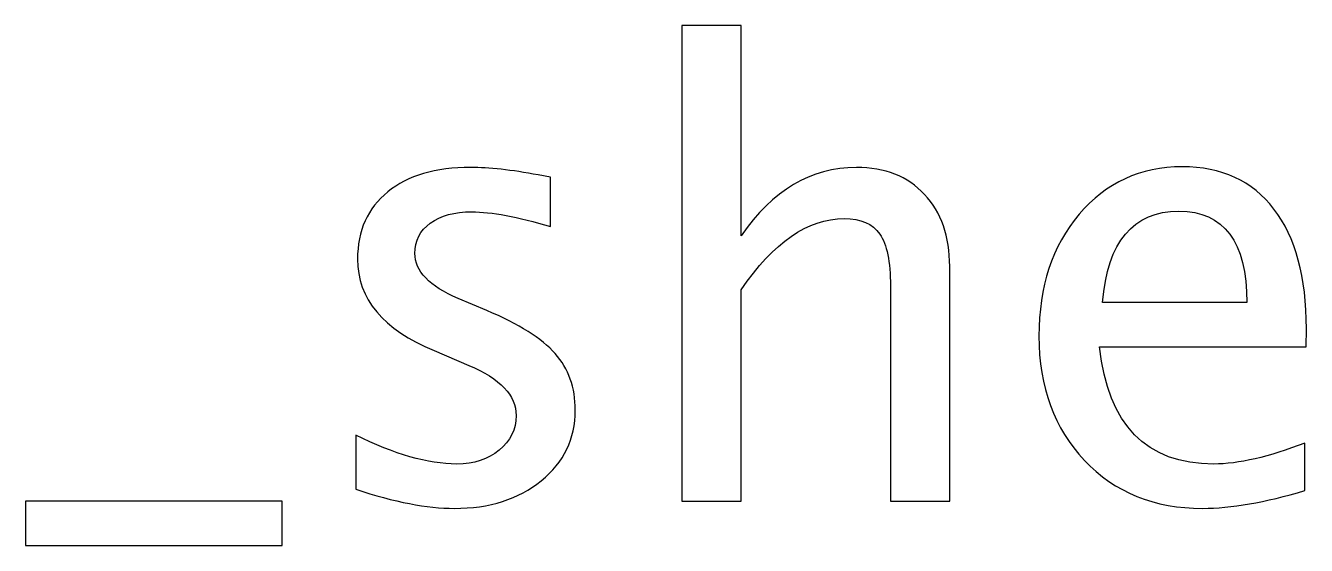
# Model space of a CAD drawing. Header units: centimetres. Extents: x -57 to 52, y -52 to 59.
# Drawn here: x 15.55 to 26.54, y 54.79 to 59.25 of the extents above; entities that cross this region are included whole.
import ezdxf

# ---------------------------------------------------------------- set-up
doc = ezdxf.new("R2010")
doc.units = ezdxf.units.CM
doc.header["$MEASUREMENT"] = 0
doc.layers.add('Layer 1', color=7, linetype='Continuous')

msp = doc.modelspace()

# ---------------------------------------------------------------- linework, layer by layer
at = {"layer": 'Layer 1'}
for points, knots in [([(21.18082, 55.17044), (21.18082, 55.17044), (21.18082, 59.25032), (21.18082, 59.25032), (21.18082, 59.25032), (21.18082, 59.25032), (21.68882, 59.25032), (21.68882, 59.25032), (21.68882, 59.25032), (21.68882, 59.25032), (21.68882, 57.44498), (21.68882, 57.44498), (21.68882, 57.44498), (21.95781, 57.83744), (22.28766, 58.03323), (22.67748, 58.03323), (22.67748, 58.03323), (22.92266, 58.03323), (23.11757, 57.9565), (23.26133, 57.80216), (23.26133, 57.80216), (23.40509, 57.64871), (23.47741, 57.44145), (23.47741, 57.18216), (23.47741, 57.18216), (23.47741, 57.18216), (23.47741, 55.17044), (23.47741, 55.17044), (23.47741, 55.17044), (23.47741, 55.17044), (22.9694, 55.17044), (22.9694, 55.17044), (22.9694, 55.17044), (22.9694, 55.17044), (22.9694, 57.01635), (22.9694, 57.01635), (22.9694, 57.01635), (22.9694, 57.22449), (22.93854, 57.37266), (22.87768, 57.46085), (22.87768, 57.46085), (22.81595, 57.54993), (22.71452, 57.59402), (22.57253, 57.59402), (22.57253, 57.59402), (22.26032, 57.59402), (21.96575, 57.3903), (21.68882, 56.98284), (21.68882, 56.98284), (21.68882, 56.98284), (21.68882, 55.17044), (21.68882, 55.17044), (21.68882, 55.17044), (21.68882, 55.17044), (21.18082, 55.17044), (21.18082, 55.17044)], [0, 0, 0, 0, 0.06666667, 0.06666667, 0.06666667, 0.06666667, 0.13333333, 0.13333333, 0.13333333, 0.13333333, 0.2, 0.2, 0.2, 0.2, 0.26666667, 0.26666667, 0.26666667, 0.26666667, 0.33333333, 0.33333333, 0.33333333, 0.33333333, 0.4, 0.4, 0.4, 0.4, 0.46666667, 0.46666667, 0.46666667, 0.46666667, 0.53333333, 0.53333333, 0.53333333, 0.53333333, 0.6, 0.6, 0.6, 0.6, 0.66666667, 0.66666667, 0.66666667, 0.66666667, 0.73333333, 0.73333333, 0.73333333, 0.73333333, 0.8, 0.8, 0.8, 0.8, 0.86666667, 0.86666667, 0.86666667, 0.86666667, 1, 1, 1, 1]), ([(18.38241, 55.27098), (18.38241, 55.27098), (18.38241, 55.73665), (18.38241, 55.73665), (18.38241, 55.73665), (18.7149, 55.57084), (19.0033, 55.48794), (19.24936, 55.48794), (19.24936, 55.48794), (19.39576, 55.48794), (19.51747, 55.52763), (19.6136, 55.607), (19.6136, 55.607), (19.70974, 55.6855), (19.75824, 55.78427), (19.75824, 55.90334), (19.75824, 55.90334), (19.75824, 56.07708), (19.62331, 56.22084), (19.35343, 56.33461), (19.35343, 56.33461), (19.35343, 56.33461), (19.05621, 56.46073), (19.05621, 56.46073), (19.05621, 56.46073), (18.61789, 56.64241), (18.39828, 56.90523), (18.39828, 57.24654), (18.39828, 57.24654), (18.39828, 57.49084), (18.48471, 57.6831), (18.65758, 57.82333), (18.65758, 57.82333), (18.83044, 57.96356), (19.06768, 58.03323), (19.36842, 58.03323), (19.36842, 58.03323), (19.52453, 58.03323), (19.71856, 58.01207), (19.94874, 57.96885), (19.94874, 57.96885), (19.94874, 57.96885), (20.05458, 57.94857), (20.05458, 57.94857), (20.05458, 57.94857), (20.05458, 57.94857), (20.05458, 57.52523), (20.05458, 57.52523), (20.05458, 57.52523), (19.77147, 57.6099), (19.54569, 57.65223), (19.37724, 57.65223), (19.37724, 57.65223), (19.22908, 57.65223), (19.11178, 57.6196), (19.0227, 57.55522), (19.0227, 57.55522), (18.93451, 57.49084), (18.89041, 57.40441), (18.89041, 57.29593), (18.89041, 57.29593), (18.89041, 57.14335), (19.01388, 57.01371), (19.26171, 56.90875), (19.26171, 56.90875), (19.26171, 56.90875), (19.50601, 56.80557), (19.50601, 56.80557), (19.50601, 56.80557), (19.78294, 56.68915), (19.97873, 56.56568), (20.09338, 56.43603), (20.09338, 56.43603), (20.20892, 56.30639), (20.26624, 56.14411), (20.26624, 55.95008), (20.26624, 55.95008), (20.26624, 55.70402), (20.16923, 55.50205), (19.97432, 55.34418), (19.97432, 55.34418), (19.78029, 55.18632), (19.53158, 55.10694), (19.22908, 55.10694), (19.22908, 55.10694), (18.99624, 55.10694), (18.7149, 55.16162), (18.38241, 55.27098)], [0, 0, 0, 0, 0.04347826, 0.04347826, 0.04347826, 0.04347826, 0.08695652, 0.08695652, 0.08695652, 0.08695652, 0.13043478, 0.13043478, 0.13043478, 0.13043478, 0.17391304, 0.17391304, 0.17391304, 0.17391304, 0.2173913, 0.2173913, 0.2173913, 0.2173913, 0.26086957, 0.26086957, 0.26086957, 0.26086957, 0.30434783, 0.30434783, 0.30434783, 0.30434783, 0.34782609, 0.34782609, 0.34782609, 0.34782609, 0.39130435, 0.39130435, 0.39130435, 0.39130435, 0.43478261, 0.43478261, 0.43478261, 0.43478261, 0.47826087, 0.47826087, 0.47826087, 0.47826087, 0.52173913, 0.52173913, 0.52173913, 0.52173913, 0.56521739, 0.56521739, 0.56521739, 0.56521739, 0.60869565, 0.60869565, 0.60869565, 0.60869565, 0.65217391, 0.65217391, 0.65217391, 0.65217391, 0.69565217, 0.69565217, 0.69565217, 0.69565217, 0.73913043, 0.73913043, 0.73913043, 0.73913043, 0.7826087, 0.7826087, 0.7826087, 0.7826087, 0.82608696, 0.82608696, 0.82608696, 0.82608696, 0.86956522, 0.86956522, 0.86956522, 0.86956522, 0.91304348, 0.91304348, 0.91304348, 0.91304348, 1, 1, 1, 1]), ([(26.52364, 55.2604), (26.18233, 55.15809), (25.8904, 55.10694), (25.64699, 55.10694), (25.64699, 55.10694), (25.23159, 55.10694), (24.89381, 55.24452), (24.63363, 55.51881), (24.63363, 55.51881), (24.37346, 55.79309), (24.24293, 56.14852), (24.24293, 56.58596), (24.24293, 56.58596), (24.24293, 57.01018), (24.35758, 57.35855), (24.58777, 57.63107), (24.58777, 57.63107), (24.81796, 57.90271), (25.11253, 58.03853), (25.47148, 58.03853), (25.47148, 58.03853), (25.81103, 58.03853), (26.07385, 57.9177), (26.25906, 57.67605), (26.25906, 57.67605), (26.44426, 57.43439), (26.53687, 57.0922), (26.53687, 56.64858), (26.53687, 56.64858), (26.53687, 56.64858), (26.53422, 56.49336), (26.53422, 56.49336), (26.53422, 56.49336), (26.53422, 56.49336), (24.76151, 56.49336), (24.76151, 56.49336), (24.76151, 56.49336), (24.8356, 55.82308), (25.1628, 55.48794), (25.74224, 55.48794), (25.74224, 55.48794), (25.95479, 55.48794), (26.21496, 55.54791), (26.52364, 55.66786), (26.52364, 55.66786), (26.52364, 55.66786), (26.52364, 55.2604), (26.52364, 55.2604)], [0, 0, 0, 0, 0.07692308, 0.07692308, 0.07692308, 0.07692308, 0.15384615, 0.15384615, 0.15384615, 0.15384615, 0.23076923, 0.23076923, 0.23076923, 0.23076923, 0.30769231, 0.30769231, 0.30769231, 0.30769231, 0.38461538, 0.38461538, 0.38461538, 0.38461538, 0.46153846, 0.46153846, 0.46153846, 0.46153846, 0.53846154, 0.53846154, 0.53846154, 0.53846154, 0.61538462, 0.61538462, 0.61538462, 0.61538462, 0.69230769, 0.69230769, 0.69230769, 0.69230769, 0.76923077, 0.76923077, 0.76923077, 0.76923077, 0.84615385, 0.84615385, 0.84615385, 0.84615385, 1, 1, 1, 1]), ([(24.78797, 56.87436), (24.78797, 56.87436), (26.02622, 56.87436), (26.02622, 56.87436), (26.02622, 56.87436), (26.02622, 57.39647), (25.83131, 57.65752), (25.44238, 57.65752), (25.44238, 57.65752), (25.05079, 57.65752), (24.83295, 57.39647), (24.78797, 56.87436)], [0, 0, 0, 0, 0.25, 0.25, 0.25, 0.25, 0.5, 0.5, 0.5, 0.5, 1, 1, 1, 1]), ([(15.55137, 54.78944), (15.55137, 54.78944), (15.55137, 55.17044), (15.55137, 55.17044), (15.55137, 55.17044), (15.55137, 55.17044), (17.7527, 55.17044), (17.7527, 55.17044), (17.7527, 55.17044), (17.7527, 55.17044), (17.7527, 54.78944), (17.7527, 54.78944), (17.7527, 54.78944), (17.7527, 54.78944), (15.55137, 54.78944), (15.55137, 54.78944)], [0, 0, 0, 0, 0.2, 0.2, 0.2, 0.2, 0.4, 0.4, 0.4, 0.4, 0.6, 0.6, 0.6, 0.6, 1, 1, 1, 1])]:
    msp.add_open_spline(points, degree=3, knots=knots, dxfattribs=at)

doc.saveas('drawing.dxf')
